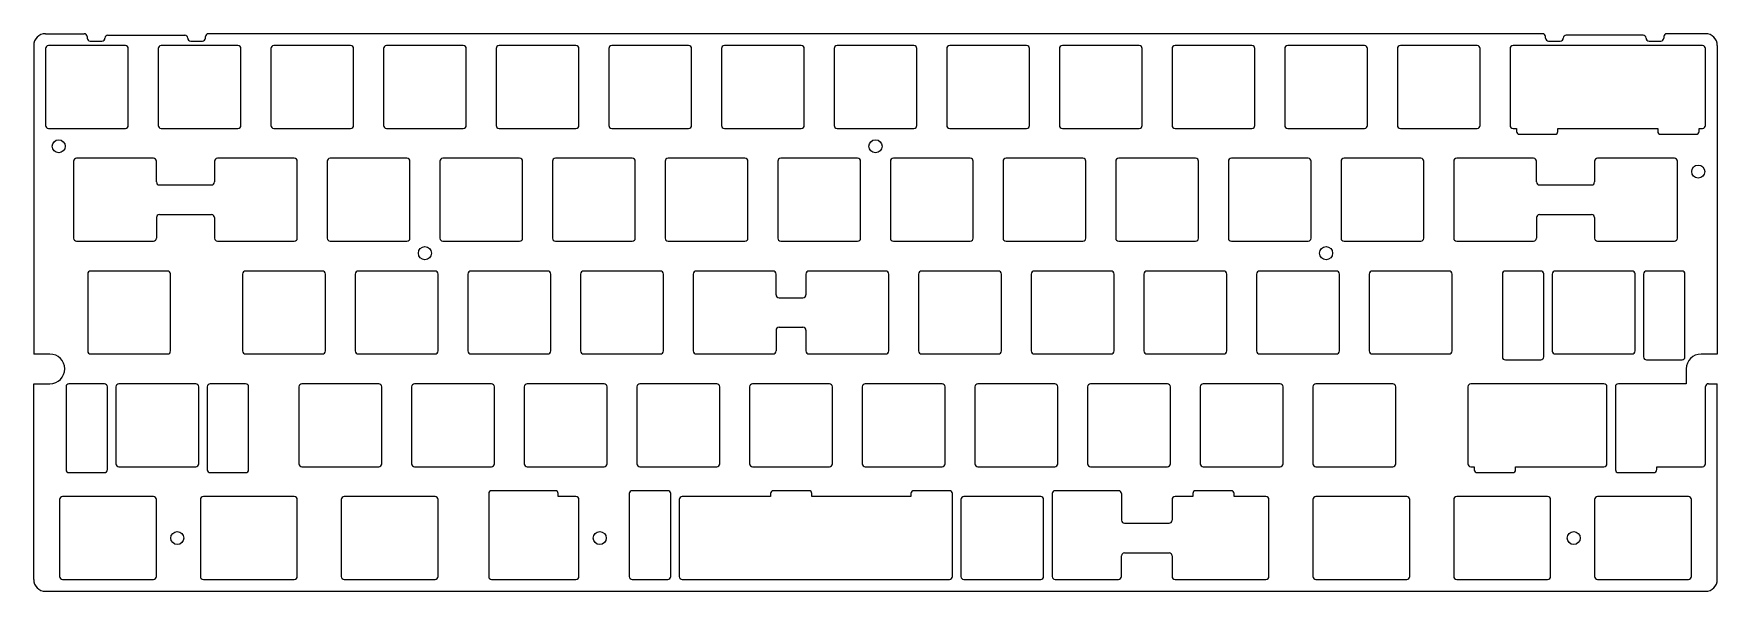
# Model space of a CAD drawing. Extents: x 0 to 285, y -94 to 0.
import ezdxf

# ---------------------------------------------------------------- set-up
doc = ezdxf.new("R2010")
doc.units = 0
doc.layers.add('BLACK', color=7, linetype='CONTINUOUS')

msp = doc.modelspace()

# ---------------------------------------------------------------- linework, layer by layer
at = {"layer": 'BLACK', "linetype": 'CONTINUOUS'}
for p, q in [((2, 0), (8.55, 0)), ((255.15, 0), (29.55, 0)), ((282.7, 0), (276.15, 0)), ((0, -2), (0, -54.125)), ((2, -2.5), (2, -15.5)), ((15.5, -2), (2.5, -2)), ((9.05, -0.5), (9.05, -0.75)), ((9.55, -1.25), (11.55, -1.25)), ((12.55, -0.25), (25.55, -0.25)), ((16, -15.5), (16, -2.5)), ((21.05, -2.5), (21.05, -15.5)), ((34.55, -2), (21.55, -2)), ((26.55, -1.25), (28.55, -1.25)), ((29.05, -0.75), (29.05, -0.5)), ((35.05, -15.5), (35.05, -2.5)), ((40.1, -2.5), (40.1, -15.5)), ((53.6, -2), (40.6, -2)), ((54.1, -15.5), (54.1, -2.5)), ((59.15, -2.5), (59.15, -15.5)), ((72.65, -2), (59.65, -2)), ((73.15, -15.5), (73.15, -2.5)), ((78.2, -2.5), (78.2, -15.5)), ((91.7, -2), (78.7, -2)), ((92.2, -15.5), (92.2, -2.5)), ((97.25, -2.5), (97.25, -15.5)), ((110.75, -2), (97.75, -2)), ((111.25, -15.5), (111.25, -2.5)), ((116.3, -2.5), (116.3, -15.5)), ((129.8, -2), (116.8, -2)), ((130.3, -15.5), (130.3, -2.5)), ((135.35, -2.5), (135.35, -15.5)), ((148.85, -2), (135.85, -2)), ((149.35, -15.5), (149.35, -2.5)), ((154.4, -2.5), (154.4, -15.5)), ((167.9, -2), (154.9, -2)), ((168.4, -15.5), (168.4, -2.5)), ((173.45, -2.5), (173.45, -15.5)), ((186.95, -2), (173.95, -2)), ((187.45, -15.5), (187.45, -2.5)), ((192.5, -2.5), (192.5, -15.5)), ((206, -2), (193, -2)), ((206.5, -15.5), (206.5, -2.5)), ((211.55, -2.5), (211.55, -15.5)), ((225.05, -2), (212.05, -2)), ((225.55, -15.5), (225.55, -2.5)), ((230.6, -2.5), (230.6, -15.5)), ((244.1, -2), (231.1, -2)), ((244.6, -15.5), (244.6, -2.5)), ((249.65, -2.5), (249.65, -15.5)), ((251.237, -2), (250.15, -2)), ((257.237, -2), (251.237, -2)), ((255.65, -0.75), (255.65, -0.5)), ((256.15, -1.25), (258.15, -1.25)), ((259.675, -2), (257.237, -2)), ((272.15, -0.25), (259.15, -0.25)), ((263.15, -2), (259.675, -2)), ((269.2, -2), (263.15, -2)), ((272.675, -2), (269.2, -2)), ((275.113, -2), (272.675, -2)), ((273.15, -1.25), (275.15, -1.25)), ((281.113, -2), (275.113, -2)), ((275.65, -0.5), (275.65, -0.75)), ((282.2, -2), (281.113, -2)), ((282.7, -15.5), (282.7, -2.5)), ((284.7, -2), (284.7, -54.125)), ((2.5, -16), (15.5, -16)), ((21.55, -16), (34.55, -16)), ((40.6, -16), (53.6, -16)), ((59.65, -16), (72.65, -16)), ((78.7, -16), (91.7, -16)), ((97.75, -16), (110.75, -16)), ((116.8, -16), (129.8, -16)), ((135.85, -16), (148.85, -16)), ((154.9, -16), (167.9, -16)), ((173.95, -16), (186.95, -16)), ((193, -16), (206, -16)), ((212.05, -16), (225.05, -16)), ((231.1, -16), (244.1, -16)), ((250.15, -16), (250.737, -16)), ((250.737, -16), (250.737, -16.5)), ((251.237, -17), (257.237, -17)), ((257.737, -16), (259.675, -16)), ((257.737, -16.5), (257.737, -16)), ((259.675, -16), (263.15, -16)), ((263.15, -16), (269.2, -16)), ((269.2, -16), (272.675, -16)), ((272.675, -16), (274.613, -16)), ((274.613, -16), (274.613, -16.5)), ((275.113, -17), (281.113, -17)), ((281.613, -16), (282.2, -16)), ((281.613, -16.5), (281.613, -16)), ((6.7625, -21.55), (6.7625, -34.55)), ((20.2625, -21.05), (7.2625, -21.05)), ((20.7625, -25.05), (20.7625, -21.55)), ((30.575, -21.55), (30.575, -25.05)), ((44.075, -21.05), (31.075, -21.05)), ((44.575, -34.55), (44.575, -21.55)), ((49.625, -21.55), (49.625, -34.55)), ((63.125, -21.05), (50.125, -21.05)), ((63.625, -34.55), (63.625, -21.55)), ((68.675, -21.55), (68.675, -34.55)), ((82.175, -21.05), (69.175, -21.05)), ((82.675, -34.55), (82.675, -21.55)), ((87.725, -21.55), (87.725, -34.55)), ((101.225, -21.05), (88.225, -21.05)), ((101.725, -34.55), (101.725, -21.55)), ((106.775, -21.55), (106.775, -34.55)), ((120.275, -21.05), (107.275, -21.05)), ((120.775, -34.55), (120.775, -21.55)), ((125.825, -21.55), (125.825, -34.55)), ((139.325, -21.05), (126.325, -21.05)), ((139.825, -34.55), (139.825, -21.55)), ((144.875, -21.55), (144.875, -34.55)), ((158.375, -21.05), (145.375, -21.05)), ((158.875, -34.55), (158.875, -21.55)), ((163.925, -21.55), (163.925, -34.55)), ((177.425, -21.05), (164.425, -21.05)), ((177.925, -34.55), (177.925, -21.55)), ((182.975, -21.55), (182.975, -34.55)), ((196.475, -21.05), (183.475, -21.05)), ((196.975, -34.55), (196.975, -21.55)), ((202.025, -21.55), (202.025, -34.55)), ((215.525, -21.05), (202.525, -21.05)), ((216.025, -34.55), (216.025, -21.55)), ((221.075, -21.55), (221.075, -34.55)), ((234.575, -21.05), (221.575, -21.05)), ((235.075, -34.55), (235.075, -21.55)), ((240.125, -21.55), (240.125, -34.55)), ((253.625, -21.05), (240.625, -21.05)), ((254.125, -25.05), (254.125, -21.55)), ((263.9375, -21.55), (263.9375, -25.05)), ((277.4375, -21.05), (264.4375, -21.05)), ((277.9375, -34.55), (277.9375, -21.55)), ((21.2625, -25.55), (30.075, -25.55)), ((254.625, -25.55), (263.4375, -25.55)), ((20.7625, -31.05), (20.7625, -34.55)), ((21.2625, -30.55), (30.075, -30.55)), ((30.575, -31.05), (30.575, -34.55)), ((254.125, -31.05), (254.125, -34.55)), ((254.625, -30.55), (263.4375, -30.55)), ((263.9375, -31.05), (263.9375, -34.55)), ((7.2625, -35.05), (20.2625, -35.05)), ((31.075, -35.05), (44.075, -35.05)), ((50.125, -35.05), (63.125, -35.05)), ((69.175, -35.05), (82.175, -35.05)), ((88.225, -35.05), (101.225, -35.05)), ((107.275, -35.05), (120.275, -35.05)), ((126.325, -35.05), (139.325, -35.05)), ((145.375, -35.05), (158.375, -35.05)), ((164.425, -35.05), (177.425, -35.05)), ((183.475, -35.05), (196.475, -35.05)), ((202.525, -35.05), (215.525, -35.05)), ((221.575, -35.05), (234.575, -35.05)), ((240.625, -35.05), (253.625, -35.05)), ((264.4375, -35.05), (277.4375, -35.05)), ((9.14375, -40.59997), (9.14375, -53.6069)), ((22.6437, -40.1), (9.64372, -40.1)), ((23.14375, -53.6), (23.14375, -40.59303)), ((35.3375, -40.6), (35.3375, -53.6)), ((48.8375, -40.1), (35.8375, -40.1)), ((49.3375, -53.6), (49.3375, -40.6)), ((54.3875, -40.6), (54.3875, -53.6)), ((67.8875, -40.1), (54.8875, -40.1)), ((68.3875, -53.6), (68.3875, -40.6)), ((73.4375, -40.6), (73.4375, -53.6)), ((86.9375, -40.1), (73.9375, -40.1)), ((87.4375, -53.6), (87.4375, -40.6)), ((92.4875, -40.6), (92.4875, -53.6)), ((105.9875, -40.1), (92.9875, -40.1)), ((106.4875, -53.6), (106.4875, -40.6)), ((111.5375, -40.6), (111.5375, -53.6)), ((125.0375, -40.1), (112.0375, -40.1)), ((125.5375, -44.1), (125.5375, -40.6)), ((130.5875, -40.6), (130.5875, -44.1)), ((144.0875, -40.1), (131.0875, -40.1)), ((144.5875, -53.6), (144.5875, -40.6)), ((149.6375, -40.6), (149.6375, -53.6)), ((163.1375, -40.1), (150.1375, -40.1)), ((163.6375, -53.6), (163.6375, -40.6)), ((168.6875, -40.6), (168.6875, -53.6)), ((182.1875, -40.1), (169.1875, -40.1)), ((182.6875, -53.6), (182.6875, -40.6)), ((187.7375, -40.6), (187.7375, -53.6)), ((201.2375, -40.1), (188.2375, -40.1)), ((201.7375, -53.6), (201.7375, -40.6)), ((206.7875, -40.6), (206.7875, -53.6)), ((220.2875, -40.1), (207.2875, -40.1)), ((220.7875, -53.6), (220.7875, -40.6)), ((225.8375, -40.6), (225.8375, -53.6)), ((239.3375, -40.1), (226.3375, -40.1)), ((239.8375, -53.6), (239.8375, -40.6)), ((248.35575, -40.6), (248.35575, -54.6069)), ((254.8557, -40.1), (248.85575, -40.1)), ((255.35575, -54.6), (255.35575, -40.59303)), ((256.79375, -40.6), (256.79375, -53.6069)), ((270.2937, -40.1), (257.29375, -40.1)), ((270.79375, -53.6), (270.79375, -40.59303)), ((272.23175, -40.6), (272.23175, -54.6069)), ((278.7317, -40.1), (272.73175, -40.1)), ((279.23175, -54.6), (279.23175, -40.59303)), ((126.0375, -44.6), (130.0875, -44.6)), ((125.5375, -50.1), (125.5375, -53.6)), ((126.0375, -49.6), (130.0875, -49.6)), ((130.5875, -50.1), (130.5875, -53.6)), ((2.75, -54.125), (0, -54.125)), ((9.6438, -54.1), (22.64375, -54.1)), ((35.8375, -54.1), (48.8375, -54.1)), ((54.8875, -54.1), (67.8875, -54.1)), ((73.9375, -54.1), (86.9375, -54.1)), ((92.9875, -54.1), (105.9875, -54.1)), ((112.0375, -54.1), (125.0375, -54.1)), ((131.0875, -54.1), (144.0875, -54.1)), ((150.1375, -54.1), (163.1375, -54.1)), ((169.1875, -54.1), (182.1875, -54.1)), ((188.2375, -54.1), (201.2375, -54.1)), ((207.2875, -54.1), (220.2875, -54.1)), ((226.3375, -54.1), (239.3375, -54.1)), ((248.8559, -55.1), (254.85575, -55.1)), ((257.2938, -54.1), (270.29375, -54.1)), ((272.7318, -55.1), (278.73175, -55.1)), ((279.45, -56.625), (279.45, -59.15)), ((284.7, -54.125), (281.95, -54.125)), ((0, -92.2), (0, -59.125)), ((0, -59.125), (2.75, -59.125)), ((5.46825, -59.65), (5.46825, -73.65)), ((11.9681, -59.15), (5.96825, -59.15)), ((12.46825, -73.65003), (12.46825, -59.64303)), ((13.90625, -59.65), (13.90625, -72.6569)), ((27.4062, -59.15), (14.40625, -59.15)), ((27.90625, -72.65), (27.90625, -59.64303)), ((29.34425, -59.65), (29.34425, -73.6569)), ((35.8442, -59.15), (29.84425, -59.15)), ((36.34425, -73.65), (36.34425, -59.64303)), ((44.8625, -59.65), (44.8625, -72.65)), ((58.3625, -59.15), (45.3625, -59.15)), ((58.8625, -72.65), (58.8625, -59.65)), ((63.9125, -59.65), (63.9125, -72.65)), ((77.4125, -59.15), (64.4125, -59.15)), ((77.9125, -72.65), (77.9125, -59.65)), ((82.9625, -59.65), (82.9625, -72.65)), ((96.4625, -59.15), (83.4625, -59.15)), ((96.9625, -72.65), (96.9625, -59.65)), ((102.0125, -59.65), (102.0125, -72.65)), ((115.5125, -59.15), (102.5125, -59.15)), ((116.0125, -72.65), (116.0125, -59.65)), ((121.0625, -59.65), (121.0625, -72.65)), ((134.5625, -59.15), (121.5625, -59.15)), ((135.0625, -72.65), (135.0625, -59.65)), ((140.1125, -59.65), (140.1125, -72.65)), ((153.6125, -59.15), (140.6125, -59.15)), ((154.1125, -72.65), (154.1125, -59.65)), ((159.1625, -59.65), (159.1625, -72.65)), ((172.6625, -59.15), (159.6625, -59.15)), ((173.1625, -72.65), (173.1625, -59.65)), ((178.2125, -59.65), (178.2125, -72.65)), ((191.7125, -59.15), (178.7125, -59.15)), ((192.2125, -72.65), (192.2125, -59.65)), ((197.2625, -59.65), (197.2625, -72.65)), ((210.7625, -59.15), (197.7625, -59.15)), ((211.2625, -72.65), (211.2625, -59.65)), ((216.3125, -59.65), (216.3125, -72.65)), ((229.8125, -59.15), (216.8125, -59.15)), ((230.3125, -72.65), (230.3125, -59.65)), ((242.50625, -59.65), (242.50625, -72.6569)), ((244.09325, -59.15), (243.00625, -59.15)), ((250.09325, -59.15), (244.09325, -59.15)), ((252.53125, -59.15), (250.09325, -59.15)), ((256.00625, -59.15), (252.53125, -59.15)), ((265.5311, -59.15), (256.00625, -59.15)), ((266.03125, -72.65), (266.03125, -59.64303)), ((267.46925, -59.65), (267.46925, -73.6569)), ((269.2, -59.15), (267.96925, -59.15)), ((273.96925, -59.15), (269.2, -59.15)), ((279.45, -59.15), (273.96925, -59.15)), ((282.7, -72.65), (282.7, -59.625)), ((283.2, -59.125), (284.7, -59.125)), ((284.7, -92.2), (284.7, -59.125)), ((14.4064, -73.15), (27.40625, -73.15)), ((45.3625, -73.15), (58.3625, -73.15)), ((64.4125, -73.15), (77.4125, -73.15)), ((83.4625, -73.15), (96.4625, -73.15)), ((102.5125, -73.15), (115.5125, -73.15)), ((121.5625, -73.15), (134.5625, -73.15)), ((140.6125, -73.15), (153.6125, -73.15)), ((159.6625, -73.15), (172.6625, -73.15)), ((178.7125, -73.15), (191.7125, -73.15)), ((197.7625, -73.15), (210.7625, -73.15)), ((216.8125, -73.15), (229.8125, -73.15)), ((243.0064, -73.15), (243.59325, -73.15)), ((243.59325, -73.15), (243.59325, -73.6569)), ((250.59325, -73.65), (250.59325, -73.15)), ((250.59325, -73.15), (252.53125, -73.15)), ((252.53125, -73.15), (256.00625, -73.15)), ((256.00625, -73.15), (265.53125, -73.15)), ((274.46925, -73.15), (282.2, -73.15)), ((274.46925, -73.65), (274.46925, -73.15)), ((5.96825, -74.15), (11.96828, -74.15)), ((29.8444, -74.15), (35.84425, -74.15)), ((244.0934, -74.15), (250.09325, -74.15)), ((267.9694, -74.15), (273.96925, -74.15)), ((4.38125, -78.7), (4.38125, -91.7)), ((7.2625, -78.2), (4.88125, -78.2)), ((17.88125, -78.2), (7.2625, -78.2)), ((20.2625, -78.2), (17.88125, -78.2)), ((20.7625, -91.7), (20.7625, -78.7)), ((28.19375, -78.7), (28.19375, -91.7069)), ((31.075, -78.2), (28.69375, -78.2)), ((41.69375, -78.2), (31.075, -78.2)), ((44.075, -78.2), (41.69375, -78.2)), ((44.575, -91.7), (44.575, -78.7)), ((52.00625, -78.7), (52.00625, -91.7069)), ((54.8875, -78.2), (52.50625, -78.2)), ((65.50625, -78.2), (54.8875, -78.2)), ((67.8875, -78.2), (65.50625, -78.2)), ((68.3875, -91.7), (68.3875, -78.7)), ((76.94375, -77.7), (76.94375, -91.7069)), ((82.2, -77.2), (77.44375, -77.2)), ((83.44375, -77.2), (82.2, -77.2)), ((88.2, -77.2), (83.44375, -77.2)), ((88.7, -78.2), (88.7, -77.7)), ((91.7, -78.2), (88.7, -78.2)), ((92.2, -91.7), (92.2, -78.7)), ((100.71825, -77.7), (100.71825, -91.7069)), ((107.2181, -77.2), (101.21825, -77.2)), ((107.71825, -91.7), (107.71825, -77.69303)), ((109.15625, -78.7), (109.15625, -91.7069)), ((122.6562, -78.2), (109.65625, -78.2)), ((124.59425, -78.2), (122.6564, -78.2)), ((124.59425, -77.7), (124.59425, -78.2)), ((131.0942, -77.2), (125.09425, -77.2)), ((131.59425, -78.2), (131.59425, -77.69303)), ((135.85, -78.2), (131.59425, -78.2)), ((136.94375, -78.2), (135.85, -78.2)), ((148.34325, -78.2), (136.94375, -78.2)), ((148.34325, -77.7), (148.34325, -78.2)), ((154.8432, -77.2), (148.84325, -77.2)), ((155.34325, -91.7), (155.34325, -77.69303)), ((156.78125, -78.7), (156.78125, -91.7069)), ((170.2811, -78.2), (157.28125, -78.2)), ((170.78125, -91.7), (170.78125, -78.69303)), ((172.21925, -77.7), (172.21925, -91.7069)), ((177.44375, -77.2), (172.71925, -77.2)), ((178.71925, -77.2), (177.44375, -77.2)), ((183.4436, -77.2), (178.71925, -77.2)), ((183.94375, -77.7), (183.94375, -82.19293)), ((192.5, -78.7), (192.5, -82.2)), ((195.38125, -78.2), (193, -78.2)), ((196, -78.2), (195.38125, -78.2)), ((196, -77.7), (196, -78.2)), ((202.5, -77.2), (196.5, -77.2)), ((203, -78.2), (203, -77.7)), ((206, -78.2), (203, -78.2)), ((208.3811, -78.2), (206, -78.2)), ((208.88125, -91.7), (208.88125, -78.69303)), ((216.3125, -78.7), (216.3125, -91.7)), ((219.19375, -78.2), (216.8125, -78.2)), ((229.8125, -78.2), (219.19375, -78.2)), ((232.1936, -78.2), (229.8125, -78.2)), ((232.69375, -91.7), (232.69375, -78.69303)), ((240.125, -78.7), (240.125, -91.7)), ((243.00625, -78.2), (240.625, -78.2)), ((253.625, -78.2), (243.00625, -78.2)), ((256.0062, -78.2), (253.625, -78.2)), ((256.50625, -91.7), (256.50625, -78.69303)), ((263.9375, -78.7), (263.9375, -91.7)), ((266.81875, -78.2), (264.4375, -78.2)), ((277.4375, -78.2), (266.81875, -78.2)), ((279.8186, -78.2), (277.4375, -78.2)), ((280.31875, -91.7), (280.31875, -78.69303)), ((184.44375, -82.7), (192, -82.7)), ((183.94375, -91.7), (183.94375, -88.2)), ((184.44375, -87.7), (192, -87.7)), ((192.5, -88.2), (192.5, -91.7)), ((4.88125, -92.2), (7.2625, -92.2)), ((7.2625, -92.2), (17.88125, -92.2)), ((17.88125, -92.2), (20.2625, -92.2)), ((28.6939, -92.2), (31.075, -92.2)), ((31.075, -92.2), (41.69375, -92.2)), ((41.69375, -92.2), (44.075, -92.2)), ((52.5064, -92.2), (54.8875, -92.2)), ((54.8875, -92.2), (65.50625, -92.2)), ((65.50625, -92.2), (67.8875, -92.2)), ((77.4438, -92.2), (78.7, -92.2)), ((78.7, -92.2), (82.2, -92.2)), ((82.2, -92.2), (83.44375, -92.2)), ((83.44375, -92.2), (88.2, -92.2)), ((88.2, -92.2), (91.7, -92.2)), ((101.2184, -92.2), (107.21825, -92.2)), ((109.6564, -92.2), (125.09425, -92.2)), ((125.09425, -92.2), (131.09425, -92.2)), ((131.09425, -92.2), (135.85, -92.2)), ((135.85, -92.2), (136.94375, -92.2)), ((136.94375, -92.2), (148.84325, -92.2)), ((148.84325, -92.2), (148.85, -92.2)), ((148.85, -92.2), (154.84325, -92.2)), ((157.2814, -92.2), (170.28125, -92.2)), ((172.7193, -92.2), (177.44375, -92.2)), ((177.44375, -92.2), (178.71925, -92.2)), ((178.71925, -92.2), (183.44375, -92.2)), ((193, -92.2), (195.38125, -92.2)), ((195.38125, -92.2), (196.5, -92.2)), ((196.5, -92.2), (202.5, -92.2)), ((202.5, -92.2), (206, -92.2)), ((206, -92.2), (208.38125, -92.2)), ((216.8125, -92.2), (219.19375, -92.2)), ((219.19375, -92.2), (229.8125, -92.2)), ((229.8125, -92.2), (232.19375, -92.2)), ((240.625, -92.2), (243.00625, -92.2)), ((243.00625, -92.2), (253.625, -92.2)), ((253.625, -92.2), (256.00625, -92.2)), ((264.4375, -92.2), (266.81875, -92.2)), ((266.81875, -92.2), (277.4375, -92.2)), ((277.4375, -92.2), (279.81875, -92.2)), ((2, -94.2), (282.7, -94.2))]:
    msp.add_line(p, q, dxfattribs=at)
at = {"layer": 'BLACK'}
for centre in [(4.2375, -19.025), (142.35, -19.025), (281.4625, -23.2875), (66.15, -37.075), (218.55, -37.075), (24.2875, -85.2), (95.725, -85.2), (260.4125, -85.2)]:
    msp.add_circle(centre, 1.1, dxfattribs=at)
for centre, radius, start, end in [((2, -2), 2, 90, 180), ((8.55, -0.5), 0.5, 0, 90), ((29.55, -0.5), 0.5, 90, 180), ((255.15, -0.5), 0.5, 0, 90), ((276.15, -0.5), 0.5, 90, 180), ((282.7, -2), 2, 0, 90), ((2.5, -2.5), 0.5, 90, 180), ((9.55, -0.75), 0.5, -180, -90), ((11.55, -0.75), 0.5, -90, 0), ((12.55, -0.75), 0.5, 90, 180), ((15.5, -2.5), 0.5, 0, 90), ((21.55, -2.5), 0.5, 90, 180), ((25.55, -0.75), 0.5, 0, 90), ((26.55, -0.75), 0.5, -180, -90), ((28.55, -0.75), 0.5, -90, 0), ((34.55, -2.5), 0.5, 0, 90), ((40.6, -2.5), 0.5, 90, 180), ((53.6, -2.5), 0.5, 0, 90), ((59.65, -2.5), 0.5, 90, 180), ((72.65, -2.5), 0.5, 0, 90), ((78.7, -2.5), 0.5, 90, 180), ((91.7, -2.5), 0.5, 0, 90), ((97.75, -2.5), 0.5, 90, 180), ((110.75, -2.5), 0.5, 0, 90), ((116.8, -2.5), 0.5, 90, 180), ((129.8, -2.5), 0.5, 0, 90), ((135.85, -2.5), 0.5, 90, 180), ((148.85, -2.5), 0.5, 0, 90), ((154.9, -2.5), 0.5, 90, 180), ((167.9, -2.5), 0.5, 0, 90), ((173.95, -2.5), 0.5, 90, 180), ((186.95, -2.5), 0.5, 0, 90), ((193, -2.5), 0.5, 90, 180), ((206, -2.5), 0.5, 0, 90), ((212.05, -2.5), 0.5, 90, 180), ((225.05, -2.5), 0.5, 0, 90), ((231.1, -2.5), 0.5, 90, 180), ((244.1, -2.5), 0.5, 0, 90), ((250.15, -2.5), 0.5, 90, 180), ((256.15, -0.75), 0.5, -180, -90), ((258.15, -0.75), 0.5, -90, 0), ((259.15, -0.75), 0.5, 90, 180), ((272.15, -0.75), 0.5, 0, 90), ((273.15, -0.75), 0.5, -180, -90), ((275.15, -0.75), 0.5, -90, 0), ((282.2, -2.5), 0.5, 0, 90), ((2.5, -15.5), 0.5, -180, -90), ((15.5, -15.5), 0.5, -90, 0), ((21.55, -15.5), 0.5, -180, -90), ((34.55, -15.5), 0.5, -90, 0), ((40.6, -15.5), 0.5, -180, -90), ((53.6, -15.5), 0.5, -90, 0), ((59.65, -15.5), 0.5, -180, -90), ((72.65, -15.5), 0.5, -90, 0), ((78.7, -15.5), 0.5, -180, -90), ((91.7, -15.5), 0.5, -90, 0), ((97.75, -15.5), 0.5, -180, -90), ((110.75, -15.5), 0.5, -90, 0), ((116.8, -15.5), 0.5, -180, -90), ((129.8, -15.5), 0.5, -90, 0), ((135.85, -15.5), 0.5, -180, -90), ((148.85, -15.5), 0.5, -90, 0), ((154.9, -15.5), 0.5, -180, -90), ((167.9, -15.5), 0.5, -90, 0), ((173.95, -15.5), 0.5, -180, -90), ((186.95, -15.5), 0.5, -90, 0), ((193, -15.5), 0.5, -180, -90), ((206, -15.5), 0.5, -90, 0), ((212.05, -15.5), 0.5, -180, -90), ((225.05, -15.5), 0.5, -90, 0), ((231.1, -15.5), 0.5, -180, -90), ((244.1, -15.5), 0.5, -90, 0), ((250.15, -15.5), 0.5, -180, -90), ((251.237, -16.5), 0.5, -180, -90), ((257.237, -16.5), 0.5, -90, 0), ((275.113, -16.5), 0.5, -180, -90), ((281.113, -16.5), 0.5, -90, 0), ((282.2, -15.5), 0.5, -90, 0), ((7.2625, -21.55), 0.5, 90, 180), ((20.2625, -21.55), 0.5, 0, 90), ((31.075, -21.55), 0.5, 90, 180), ((44.075, -21.55), 0.5, 0, 90), ((50.125, -21.55), 0.5, 90, 180), ((63.125, -21.55), 0.5, 0, 90), ((69.175, -21.55), 0.5, 90, 180), ((82.175, -21.55), 0.5, 0, 90), ((88.225, -21.55), 0.5, 90, 180), ((101.225, -21.55), 0.5, 0, 90), ((107.275, -21.55), 0.5, 90, 180), ((120.275, -21.55), 0.5, 0, 90), ((126.325, -21.55), 0.5, 90, 180), ((139.325, -21.55), 0.5, 0, 90), ((145.375, -21.55), 0.5, 90, 180), ((158.375, -21.55), 0.5, 0, 90), ((164.425, -21.55), 0.5, 90, 180), ((177.425, -21.55), 0.5, 0, 90), ((183.475, -21.55), 0.5, 90, 180), ((196.475, -21.55), 0.5, 0, 90), ((202.525, -21.55), 0.5, 90, 180), ((215.525, -21.55), 0.5, 0, 90), ((221.575, -21.55), 0.5, 90, 180), ((234.575, -21.55), 0.5, 0, 90), ((240.625, -21.55), 0.5, 90, 180), ((253.625, -21.55), 0.5, 0, 90), ((264.4375, -21.55), 0.5, 90, 180), ((277.4375, -21.55), 0.5, 0, 90), ((21.2625, -25.05), 0.5, -180, -90), ((30.075, -25.05), 0.5, -90, 0), ((254.625, -25.05), 0.5, -180, -90), ((263.4375, -25.05), 0.5, -90, 0), ((21.2625, -31.05), 0.5, 90, 180), ((30.075, -31.05), 0.5, 0, 90), ((254.625, -31.05), 0.5, 90, 180), ((263.4375, -31.05), 0.5, 0, 90), ((7.2625, -34.55), 0.5, -180, -90), ((20.2625, -34.55), 0.5, -90, 0), ((31.075, -34.55), 0.5, -180, -90), ((44.075, -34.55), 0.5, -90, 0), ((50.125, -34.55), 0.5, -180, -90), ((63.125, -34.55), 0.5, -90, 0), ((69.175, -34.55), 0.5, -180, -90), ((82.175, -34.55), 0.5, -90, 0), ((88.225, -34.55), 0.5, -180, -90), ((101.225, -34.55), 0.5, -90, 0), ((107.275, -34.55), 0.5, -180, -90), ((120.275, -34.55), 0.5, -90, 0), ((126.325, -34.55), 0.5, -180, -90), ((139.325, -34.55), 0.5, -90, 0), ((145.375, -34.55), 0.5, -180, -90), ((158.375, -34.55), 0.5, -90, 0), ((164.425, -34.55), 0.5, -180, -90), ((177.425, -34.55), 0.5, -90, 0), ((183.475, -34.55), 0.5, -180, -90), ((196.475, -34.55), 0.5, -90, 0), ((202.525, -34.55), 0.5, -180, -90), ((215.525, -34.55), 0.5, -90, 0), ((221.575, -34.55), 0.5, -180, -90), ((234.575, -34.55), 0.5, -90, 0), ((240.625, -34.55), 0.5, -180, -90), ((253.625, -34.55), 0.5, -90, 0), ((264.4375, -34.55), 0.5, -180, -90), ((277.4375, -34.55), 0.5, -90, 0), ((9.64372, -40.59997), 0.49997, 90, 180), ((22.6436, -40.6002), 0.5002, 0.8214333, 89.9885454), ((35.8375, -40.6), 0.5, 90, 180), ((48.8375, -40.6), 0.5, 0, 90), ((54.8875, -40.6), 0.5, 90, 180), ((67.8875, -40.6), 0.5, 0, 90), ((73.9375, -40.6), 0.5, 90, 180), ((86.9375, -40.6), 0.5, 0, 90), ((92.9875, -40.6), 0.5, 90, 180), ((105.9875, -40.6), 0.5, 0, 90), ((112.0375, -40.6), 0.5, 90, 180), ((125.0375, -40.6), 0.5, 0, 90), ((131.0875, -40.6), 0.5, 90, 180), ((144.0875, -40.6), 0.5, 0, 90), ((150.1375, -40.6), 0.5, 90, 180), ((163.1375, -40.6), 0.5, 0, 90), ((169.1875, -40.6), 0.5, 90, 180), ((182.1875, -40.6), 0.5, 0, 90), ((188.2375, -40.6), 0.5, 90, 180), ((201.2375, -40.6), 0.5, 0, 90), ((207.2875, -40.6), 0.5, 90, 180), ((220.2875, -40.6), 0.5, 0, 90), ((226.3375, -40.6), 0.5, 90, 180), ((239.3375, -40.6), 0.5, 0, 90), ((248.8557, -40.6), 0.49995, 89.9942704, 180), ((254.8556, -40.6002), 0.5002, 0.8214333, 89.9885454), ((257.2937, -40.6), 0.49995, 89.9942704, 180), ((270.2936, -40.6002), 0.5002, 0.8214333, 89.9885454), ((272.7317, -40.6), 0.49995, 89.9942704, 180), ((278.7316, -40.6002), 0.5002, 0.8214333, 89.9885454), ((126.0375, -44.1), 0.5, -180, -90), ((130.0875, -44.1), 0.5, -90, 0), ((126.0375, -50.1), 0.5, 90, 180), ((130.0875, -50.1), 0.5, 0, 90), ((9.6439, -53.5998), 0.5002, -179.1866986, -90.0114546), ((22.6438, -53.6), 0.49995, -90.0057296, 0), ((35.8375, -53.6), 0.5, -180, -90), ((48.8375, -53.6), 0.5, -90, 0), ((54.8875, -53.6), 0.5, -180, -90), ((67.8875, -53.6), 0.5, -90, 0), ((73.9375, -53.6), 0.5, -180, -90), ((86.9375, -53.6), 0.5, -90, 0), ((92.9875, -53.6), 0.5, -180, -90), ((105.9875, -53.6), 0.5, -90, 0), ((112.0375, -53.6), 0.5, -180, -90), ((125.0375, -53.6), 0.5, -90, 0), ((131.0875, -53.6), 0.5, -180, -90), ((144.0875, -53.6), 0.5, -90, 0), ((150.1375, -53.6), 0.5, -180, -90), ((163.1375, -53.6), 0.5, -90, 0), ((169.1875, -53.6), 0.5, -180, -90), ((182.1875, -53.6), 0.5, -90, 0), ((188.2375, -53.6), 0.5, -180, -90), ((201.2375, -53.6), 0.5, -90, 0), ((207.2875, -53.6), 0.5, -180, -90), ((220.2875, -53.6), 0.5, -90, 0), ((226.3375, -53.6), 0.5, -180, -90), ((239.3375, -53.6), 0.5, -90, 0), ((257.2939, -53.5998), 0.5002, -179.1866986, -90.0114546), ((270.2938, -53.6), 0.49995, -90.0057296, 0), ((2.75, -56.625), 2.5, -90, 90), ((248.8559, -54.5998), 0.5002, -179.1866986, -90), ((254.8558, -54.6), 0.49995, -90.0057296, 0), ((272.7319, -54.5998), 0.5002, -179.1866986, -90.0114546), ((278.7318, -54.6), 0.49995, -90.0057296, 0), ((281.95, -56.625), 2.5, 90, 180), ((5.96825, -59.65), 0.5, 90, 180), ((11.9681, -59.6502), 0.5002, 0.8214333, 90), ((14.4062, -59.65), 0.49995, 89.9942704, 180), ((27.4061, -59.6502), 0.5002, 0.8214333, 89.9885454), ((29.8442, -59.65), 0.49995, 89.9942704, 180), ((35.8441, -59.6502), 0.5002, 0.8214333, 89.9885454), ((45.3625, -59.65), 0.5, 90, 180), ((58.3625, -59.65), 0.5, 0, 90), ((64.4125, -59.65), 0.5, 90, 180), ((77.4125, -59.65), 0.5, 0, 90), ((83.4625, -59.65), 0.5, 90, 180), ((96.4625, -59.65), 0.5, 0, 90), ((102.5125, -59.65), 0.5, 90, 180), ((115.5125, -59.65), 0.5, 0, 90), ((121.5625, -59.65), 0.5, 90, 180), ((134.5625, -59.65), 0.5, 0, 90), ((140.6125, -59.65), 0.5, 90, 180), ((153.6125, -59.65), 0.5, 0, 90), ((159.6625, -59.65), 0.5, 90, 180), ((172.6625, -59.65), 0.5, 0, 90), ((178.7125, -59.65), 0.5, 90, 180), ((191.7125, -59.65), 0.5, 0, 90), ((197.7625, -59.65), 0.5, 90, 180), ((210.7625, -59.65), 0.5, 0, 90), ((216.8125, -59.65), 0.5, 90, 180), ((229.8125, -59.65), 0.5, 0, 90), ((243.0062, -59.65), 0.49995, 89.9942704, 180), ((265.5311, -59.6502), 0.5002, 0.8214333, 90), ((267.9692, -59.65), 0.49995, 89.9942704, 180), ((283.2, -59.625), 0.5, 90, 180), ((5.96825, -73.65), 0.5, -180, -90), ((11.96828, -73.65003), 0.49997, -90, 0), ((14.4064, -72.6498), 0.5002, -179.1866986, -90), ((27.4063, -72.65), 0.49995, -90.0057296, 0), ((29.8444, -73.6498), 0.5002, -179.1866986, -90), ((35.8443, -73.65), 0.49995, -90.0057296, 0), ((45.3625, -72.65), 0.5, -180, -90), ((58.3625, -72.65), 0.5, -90, 0), ((64.4125, -72.65), 0.5, -180, -90), ((77.4125, -72.65), 0.5, -90, 0), ((83.4625, -72.65), 0.5, -180, -90), ((96.4625, -72.65), 0.5, -90, 0), ((102.5125, -72.65), 0.5, -180, -90), ((115.5125, -72.65), 0.5, -90, 0), ((121.5625, -72.65), 0.5, -180, -90), ((134.5625, -72.65), 0.5, -90, 0), ((140.6125, -72.65), 0.5, -180, -90), ((153.6125, -72.65), 0.5, -90, 0), ((159.6625, -72.65), 0.5, -180, -90), ((172.6625, -72.65), 0.5, -90, 0), ((178.7125, -72.65), 0.5, -180, -90), ((191.7125, -72.65), 0.5, -90, 0), ((197.7625, -72.65), 0.5, -180, -90), ((210.7625, -72.65), 0.5, -90, 0), ((216.8125, -72.65), 0.5, -180, -90), ((229.8125, -72.65), 0.5, -90, 0), ((243.0064, -72.6498), 0.5002, -179.1866986, -90), ((244.0934, -73.6498), 0.5002, -179.1866986, -90), ((250.0933, -73.65), 0.49995, -90.0057296, 0), ((265.5313, -72.65), 0.49995, -90.0057296, 0), ((267.9694, -73.6498), 0.5002, -179.1866986, -90), ((273.9693, -73.65), 0.49995, -90.0057296, 0), ((282.2, -72.65), 0.5, -90, 0), ((4.88125, -78.7), 0.5, 90, 180), ((20.2625, -78.7), 0.5, 0, 90), ((28.6937, -78.7), 0.49995, 89.9942704, 180), ((44.075, -78.7), 0.5, 0, 90), ((52.5062, -78.7), 0.49995, 89.9942704, 180), ((67.8875, -78.7), 0.5, 0, 90), ((77.4437, -77.7), 0.49995, 89.9942704, 180), ((88.2, -77.7), 0.5, 0, 90), ((91.7, -78.7), 0.5, 0, 90), ((101.2182, -77.7), 0.49995, 89.9942704, 180), ((107.2181, -77.7002), 0.5002, 0.8214333, 90), ((109.6562, -78.7), 0.49995, 89.9942704, 180), ((125.0942, -77.7), 0.49995, 89.9942704, 180), ((131.0941, -77.7002), 0.5002, 0.8214333, 89.9885454), ((148.8432, -77.7), 0.49995, 89.9942704, 180), ((154.8431, -77.7002), 0.5002, 0.8214333, 89.9885454), ((157.2812, -78.7), 0.49995, 89.9942704, 180), ((170.2811, -78.7002), 0.5002, 0.8214333, 90), ((172.7192, -77.7), 0.49995, 89.9942704, 180), ((183.4436, -77.7), 0.5, 0, 90), ((193, -78.7), 0.5, 90, 180), ((196.5, -77.7), 0.5, 90, 180), ((202.5, -77.7), 0.5, 0, 90), ((208.3811, -78.7002), 0.5002, 0.8214333, 90), ((216.8125, -78.7), 0.5, 90, 180), ((232.1936, -78.7002), 0.5002, 0.8214333, 90), ((240.625, -78.7), 0.5, 90, 180), ((256.0061, -78.7002), 0.5002, 0.8214333, 89.9885454), ((264.4375, -78.7), 0.5, 90, 180), ((279.8186, -78.7002), 0.5002, 0.8214333, 90), ((184.44375, -82.2), 0.5, -180, -90), ((192, -82.2), 0.5, -90, 0), ((184.44375, -88.2), 0.5, 90, 180), ((192, -88.2), 0.5, 0, 90), ((2, -92.2), 2, -180, -90), ((4.88125, -91.7), 0.5, -180, -90), ((20.2625, -91.7), 0.5, -90, 0), ((28.6939, -91.6998), 0.5002, -179.1866986, -90), ((44.075, -91.7), 0.5, -90, 0), ((52.5064, -91.6998), 0.5002, -179.1866986, -90), ((67.8875, -91.7), 0.5, -90, 0), ((77.4439, -91.6998), 0.5002, -179.1866986, -90.0114546), ((91.7, -91.7), 0.5, -90, 0), ((101.2184, -91.6998), 0.5002, -179.1866986, -90), ((107.2183, -91.7), 0.49995, -90.0057296, 0), ((109.6564, -91.6998), 0.5002, -179.1866986, -90), ((154.8433, -91.7), 0.49995, -90.0057296, 0), ((157.2814, -91.6998), 0.5002, -179.1866986, -90), ((170.2813, -91.7), 0.49995, -90.0057296, 0), ((172.7194, -91.6998), 0.5002, -179.1866986, -90.0114546), ((183.4438, -91.7), 0.49995, -90.0057296, 0), ((193, -91.7), 0.5, -180, -90), ((208.3813, -91.7), 0.49995, -90.0057296, 0), ((216.8125, -91.7), 0.5, -180, -90), ((232.1938, -91.7), 0.49995, -90.0057296, 0), ((240.625, -91.7), 0.5, -180, -90), ((256.0063, -91.7), 0.49995, -90.0057296, 0), ((264.4375, -91.7), 0.5, -180, -90), ((279.8188, -91.7), 0.49995, -90.0057296, 0), ((282.7, -92.2), 2, -90, 0)]:
    msp.add_arc(centre, radius, start, end, dxfattribs=at)

doc.saveas('drawing.dxf')
